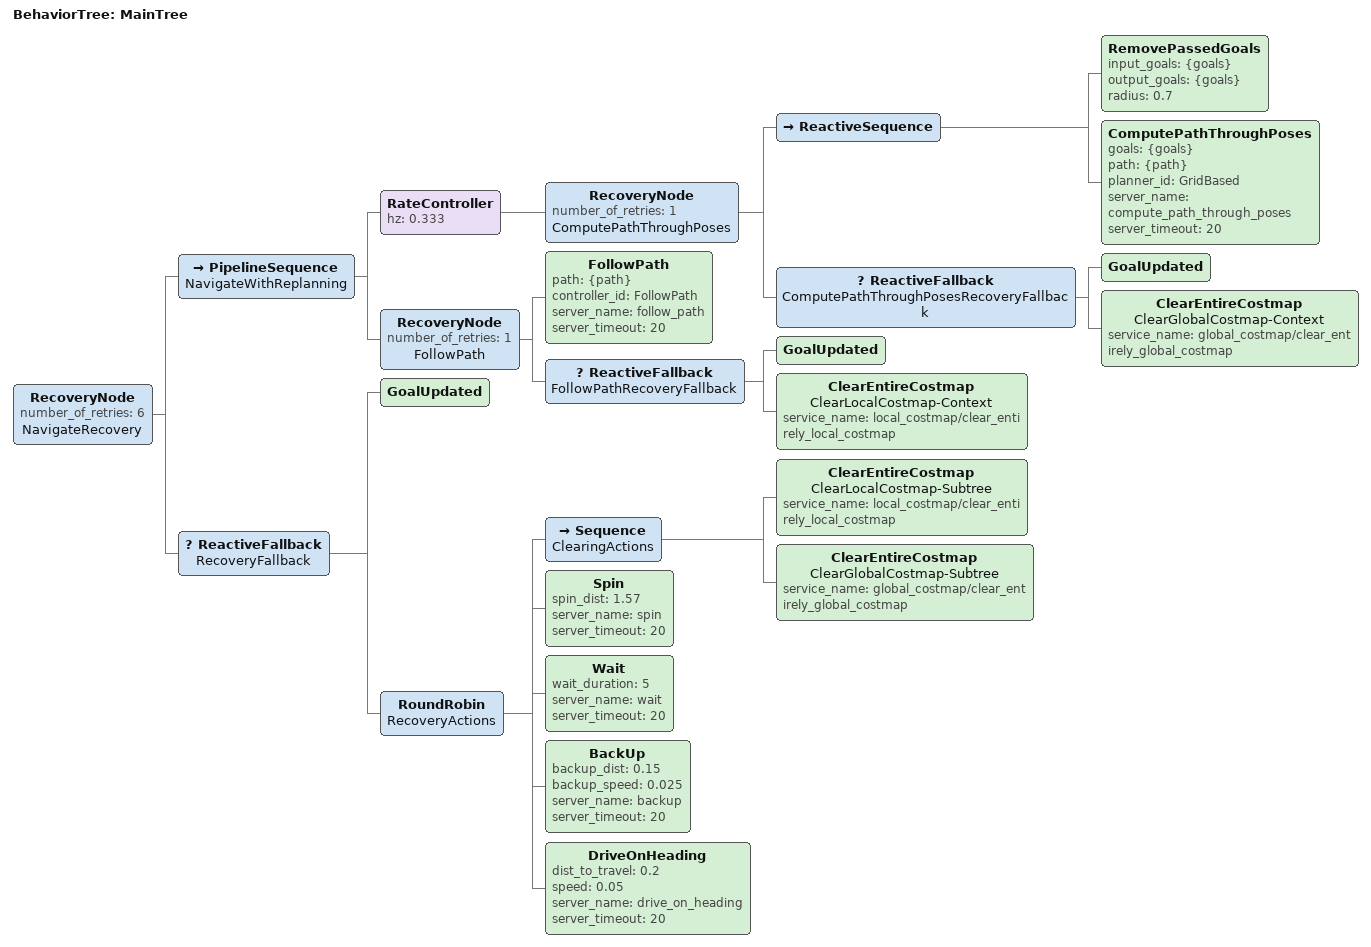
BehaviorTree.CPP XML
<!--
Copyright (C) 2025 Intel Corporation

SPDX-License-Identifier: Apache-2.0
-->

<root main_tree_to_execute="MainTree" BTCPP_format="4">
  <BehaviorTree ID="MainTree">
    <RecoveryNode number_of_retries="6" name="NavigateRecovery">
      <PipelineSequence name="NavigateWithReplanning">
        <RateController hz="0.333">
          <RecoveryNode number_of_retries="1" name="ComputePathThroughPoses">
            <ReactiveSequence>
              <RemovePassedGoals input_goals="{goals}" output_goals="{goals}" radius="0.7"/>
              <ComputePathThroughPoses goals="{goals}" path="{path}" planner_id="GridBased" server_name="compute_path_through_poses" server_timeout="20"/>
            </ReactiveSequence>
            <ReactiveFallback name="ComputePathThroughPosesRecoveryFallback">
              <GoalUpdated/>
              <ClearEntireCostmap name="ClearGlobalCostmap-Context" service_name="global_costmap/clear_entirely_global_costmap"/>
            </ReactiveFallback>
          </RecoveryNode>
        </RateController>
        <RecoveryNode number_of_retries="1" name="FollowPath">
          <FollowPath path="{path}" controller_id="FollowPath" server_name="follow_path" server_timeout="20"/>
          <ReactiveFallback name="FollowPathRecoveryFallback">
            <GoalUpdated/>
            <ClearEntireCostmap name="ClearLocalCostmap-Context" service_name="local_costmap/clear_entirely_local_costmap"/>
          </ReactiveFallback>
        </RecoveryNode>
      </PipelineSequence>
      <ReactiveFallback name="RecoveryFallback">
        <GoalUpdated/>
        <RoundRobin name="RecoveryActions">
          <Sequence name="ClearingActions">
            <ClearEntireCostmap name="ClearLocalCostmap-Subtree" service_name="local_costmap/clear_entirely_local_costmap"/>
            <ClearEntireCostmap name="ClearGlobalCostmap-Subtree" service_name="global_costmap/clear_entirely_global_costmap"/>
          </Sequence>
          <Spin spin_dist="1.57" server_name="spin" server_timeout="20"/>
          <Wait wait_duration="5" server_name="wait" server_timeout="20"/>
          <BackUp backup_dist="0.15" backup_speed="0.025" server_name="backup" server_timeout="20"/>
          <DriveOnHeading dist_to_travel="0.2" speed="0.05" server_name="drive_on_heading" server_timeout="20"/>
        </RoundRobin>
      </ReactiveFallback>
    </RecoveryNode>
  </BehaviorTree>
</root>
